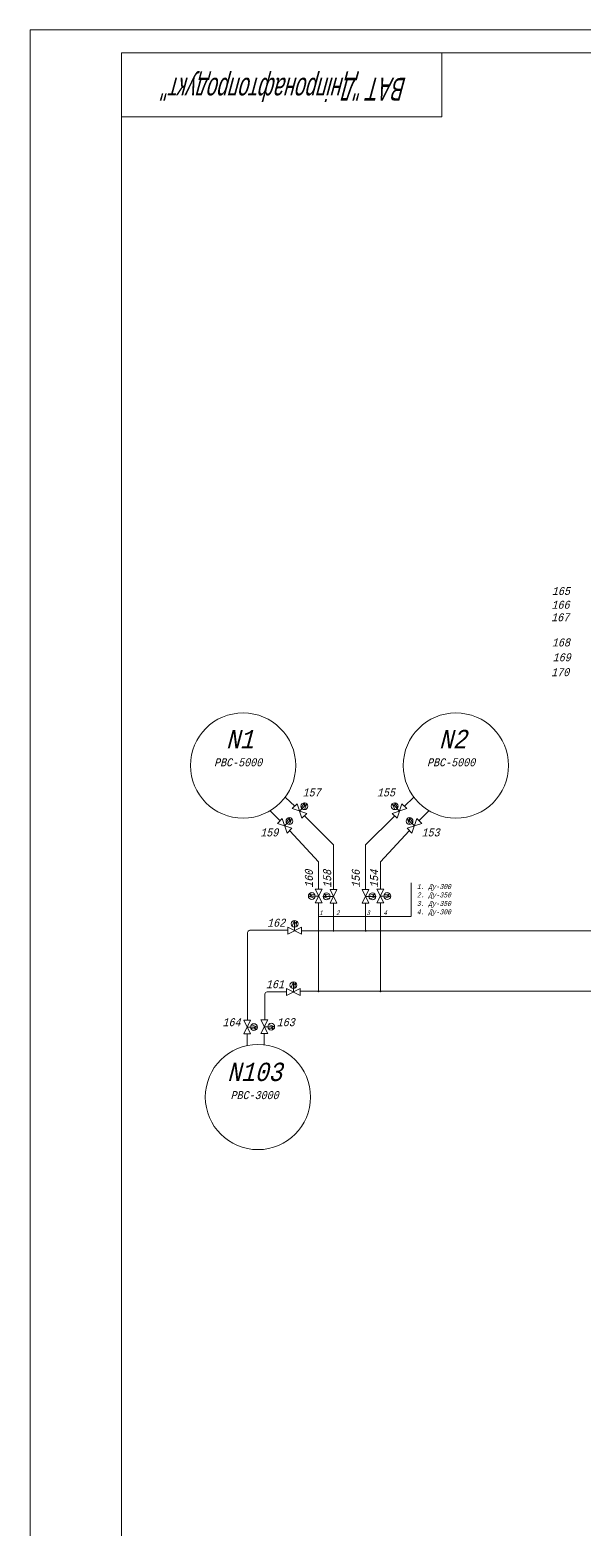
# Model space of a CAD drawing. Extents: x 0 to 840, y 0 to 594.
# Drawn here: x 0 to 121.2, y 266.2 to 594 of the extents above; entities that cross this region are included whole.
import ezdxf

# ---------------------------------------------------------------- set-up
doc = ezdxf.new("R2010")
doc.units = 0
doc.header["$MEASUREMENT"] = 0
doc.layers.add('A76', color=2, linetype='CONTINUOUS')
doc.layers.add('Надписи', color=4, linetype='CONTINUOUS', lineweight=5)
doc.layers.add('Схема', color=254, linetype='CONTINUOUS', lineweight=20)
doc.styles.add('ARIAL_CYR', font='ARIAL.TTF', dxfattribs={"width": 0.9, "oblique": 15})
doc.styles.get("Standard").update_dxf_attribs({"font": 'COUR.TTF', "width": 0.8, "oblique": 7, "height": 2})

msp = doc.modelspace()

# ---------------------------------------------------------------- hatches: boundary and pattern name
at = {"layer": 'A76', "lineweight": 20}
h = msp.add_hatch(color=256, dxfattribs=at)
edge = h.paths.add_edge_path()
edge.add_arc((66.31, 397.01), 0.0987, 0, 360)
h = msp.add_hatch(color=256, dxfattribs=at)
edge = h.paths.add_edge_path()
edge.add_arc((73.31, 397.01), 0.0987, 0, 360)
h = msp.add_hatch(color=256, dxfattribs=at)
edge = h.paths.add_edge_path()
edge.add_arc((63.04, 383.77), 0.0987, 0, 360)
h = msp.add_hatch(color=256, dxfattribs=at)
edge = h.paths.add_edge_path()
edge.add_arc((76.55, 383.77), 0.0987, 0, 360)

# ---------------------------------------------------------------- linework, layer by layer
for p, q in [((52.55, 423.15), (54.55, 421.15)), ((55.8, 426.15), (57.82, 424.26)), ((83.8, 426.15), (81.79, 424.26)), ((87.05, 423.15), (85.05, 421.15)), ((59.94, 422.14), (66.3, 415.78)), ((79.67, 422.14), (73.3, 415.78)), ((56.8, 418.9), (63.06, 412.11)), ((82.8, 418.9), (76.55, 412.11)), ((66.3, 415.78), (66.3, 408.28)), ((73.3, 415.78), (73.3, 408.28)), ((63.06, 412.11), (63.06, 406.22)), ((76.55, 412.11), (76.55, 406.11)), ((66.3, 408.28), (66.3, 406.78)), ((66.3, 408.28), (66.3, 406.78)), ((66.3, 406.78), (66.3, 406.28)), ((66.3, 406.78), (66.3, 406.28)), ((73.3, 408.28), (73.3, 406.78)), ((73.3, 408.28), (73.3, 406.78)), ((73.3, 406.78), (73.3, 406.28)), ((73.3, 406.78), (73.3, 406.28)), ((63.81, 403.11), (62.31, 406.11)), ((62.31, 406.11), (63.81, 406.11)), ((63.81, 406.11), (62.31, 403.11)), ((66.3, 406.28), (66.3, 406.08)), ((66.3, 406.28), (66.3, 406.08)), ((66.3, 406.08), (66.3, 406.03)), ((66.3, 406.08), (66.3, 406.03)), ((73.3, 406.28), (73.3, 406.08)), ((73.3, 406.28), (73.3, 406.08)), ((73.3, 406.08), (73.3, 406.03)), ((73.3, 406.08), (73.3, 406.03)), ((75.8, 403.11), (77.3, 406.11)), ((77.3, 406.11), (75.8, 406.11)), ((75.8, 406.11), (77.3, 403.11)), ((62.31, 403.11), (63.81, 403.11)), ((63.06, 403.11), (63.05, 383.75)), ((66.3, 403.03), (66.3, 397.03)), ((73.3, 403.03), (73.3, 397.03)), ((77.3, 403.11), (75.8, 403.11)), ((76.55, 403.11), (76.55, 383.78)), ((56.29, 397.11), (48.05, 397.11)), ((59.3, 397.03), (160.14, 397.03)), ((47.55, 396.61), (47.55, 377.4)), ((51.8, 383.65), (56.05, 383.65)), ((59.05, 383.78), (163.4, 383.81)), ((51.3, 377.65), (51.3, 383.15)), ((51.94, 377.53), (50.44, 377.53)), ((50.44, 377.53), (51.94, 374.53)), ((50.44, 374.53), (51.94, 377.53)), ((47.43, 374.44), (47.43, 371.94)), ((51.94, 374.53), (50.44, 374.53)), ((51.19, 376.03), (52.69, 376.03)), ((51.19, 374.53), (51.19, 372.03)), ((53.19, 375.53), (51.94, 375.78)), ((52.19, 376.53), (53.44, 376.03)), ((53.44, 376.03), (52.69, 376.03)), ((52.69, 376.03), (53.19, 375.53))]:
    msp.add_line(p, q, dxfattribs=at)
for points in [[(60.47, 422.67), (59.41, 421.61), (58.35, 424.79), (57.29, 423.73)], [(79.14, 422.67), (80.2, 421.61), (81.26, 424.79), (82.32, 423.73)], [(57.22, 419.42), (56.16, 418.36), (55.1, 421.54), (54.04, 420.48)], [(82.39, 419.42), (83.45, 418.36), (84.51, 421.54), (85.57, 420.48)], [(65.55, 403.03), (67.05, 403.03), (65.55, 406.03), (67.05, 406.03)], [(74.05, 403.03), (72.55, 403.03), (74.05, 406.03), (72.55, 406.03)], [(56.3, 397.78), (56.3, 396.28), (59.3, 397.78), (59.3, 396.28)], [(56.05, 384.37), (56.05, 382.87), (59.05, 384.37), (59.05, 382.87)], [(48.18, 377.44), (46.68, 377.44), (48.18, 374.44), (46.68, 374.44)]]:
    msp.add_lwpolyline(points, close=True, dxfattribs=at)
for points in [[(58.88, 423.2), (59.94, 424.26)], [(59.94, 423.55), (60.47, 424.79), (59.94, 424.26), (59.94, 424.97), (59.23, 423.91)], [(79.67, 423.55), (79.14, 424.79), (79.67, 424.26), (79.67, 424.97), (80.38, 423.91)], [(80.73, 423.2), (79.67, 424.26)], [(55.63, 419.95), (56.69, 421.01)], [(56.69, 420.3), (57.22, 421.54), (56.69, 421.01), (56.69, 421.72), (55.98, 420.66)], [(82.92, 420.3), (82.39, 421.54), (82.92, 421.01), (82.92, 421.72), (83.63, 420.66)], [(83.98, 419.95), (82.92, 421.01)], [(62.06, 404.11), (60.81, 404.61), (61.56, 404.61), (61.06, 405.11), (62.31, 404.86)], [(63.06, 404.61), (61.56, 404.61)], [(65.3, 404.03), (64.05, 404.53), (64.8, 404.53), (64.3, 405.03), (65.55, 404.78)], [(66.3, 404.53), (64.8, 404.53)], [(73.3, 404.53), (74.8, 404.53)], [(74.3, 404.03), (75.55, 404.53), (74.8, 404.53), (75.3, 405.03), (74.05, 404.78)], [(76.55, 404.61), (78.05, 404.61)], [(77.55, 404.11), (78.8, 404.61), (78.05, 404.61), (78.55, 405.11), (77.3, 404.86)], [(57.3, 398.03), (57.8, 399.28), (57.8, 398.53), (58.3, 399.03), (58.05, 397.78)], [(57.8, 397.03), (57.8, 398.53)], [(57.05, 384.62), (57.55, 385.87), (57.55, 385.12), (58.05, 385.62), (57.8, 384.37)], [(57.55, 383.62), (57.55, 385.12)], [(47.43, 375.94), (48.93, 375.94)], [(48.43, 376.44), (49.68, 375.94), (48.93, 375.94), (49.43, 375.44), (48.18, 375.69)]]:
    msp.add_lwpolyline(points, dxfattribs=at)
for centre, radius in [((46.55, 433.15), 11.5), ((93.05, 433.15), 11.5), ((59.94, 424.26), 0.75), ((79.67, 424.26), 0.75), ((56.69, 421.01), 0.75), ((82.92, 421.01), 0.75), ((61.56, 404.61), 0.75), ((64.8, 404.53), 0.75), ((74.8, 404.53), 0.75), ((78.05, 404.61), 0.75), ((57.8, 398.53), 0.75), ((66.31, 397.01), 0.0987), ((73.31, 397.01), 0.0987), ((57.55, 385.12), 0.75), ((63.04, 383.77), 0.0987), ((76.55, 383.77), 0.0987), ((48.93, 375.94), 0.75), ((52.69, 376.03), 0.75), ((49.8, 360.65), 11.5)]:
    msp.add_circle(centre, radius, dxfattribs=at)
for centre in [(48.05, 396.61), (51.8, 383.15), (51.8, 383.15)]:
    msp.add_arc(centre, 0.5, 90, 180, dxfattribs=at)
at = {"layer": 'Надписи', "lineweight": 15}
for p, q in [((83.26, 407.49), (83.26, 400.14)), ((83.18, 400.16), (63.06, 400.16))]:
    msp.add_line(p, q, dxfattribs=at)
at = {"layer": 'Схема', "lineweight": 5}
for p, q in [((840, 594), (0, 594)), ((0, 594), (0, 0)), ((835, 589), (20, 589)), ((20, 589), (20, 5)), ((90, 575), (90, 589)), ((20, 575), (90, 575))]:
    msp.add_line(p, q, dxfattribs=at)

# ---------------------------------------------------------------- texts
at = {"layer": 'Надписи', "lineweight": 15, "oblique": 15, "width": 0.75}
for s, height, p in [('165', 1.75, (114.02, 470.44)), ('166', 1.75, (113.94, 467.44)), ('167', 1.75, (113.86, 464.69)), ('168', 1.75, (114.02, 459.19)), ('169', 1.75, (114.19, 455.94)), ('170', 1.75, (113.86, 452.69)), ('N1', 4, (42.82, 436.94)), ('N2', 4, (89.35, 436.94)), ('РВС-5000', 1.75, (40.21, 432.98)), ('РВС-5000', 1.75, (86.74, 432.98)), ('157', 1.75, (59.55, 426.4)), ('155', 1.75, (75.8, 426.4)), ('159', 1.75, (50.3, 417.65)), ('153', 1.75, (85.55, 417.65)), ('1. Ду-300', 1.1, (84.52, 406.14)), ('2. Ду-350', 1.1, (84.52, 404.3)), ('3. Ду-350', 1.1, (84.52, 402.43)), ('1', 1, (63.17, 400.45)), ('2', 1, (66.88, 400.45)), ('3', 1, (73.51, 400.45)), ('4', 1, (77.22, 400.45)), ('4. Ду-300', 1.1, (84.52, 400.6)), ('162', 1.75, (51.8, 397.9)), ('161', 1.75, (51.55, 384.46)), ('164      163', 1.75, (42.05, 376.15)), ('N103', 4, (43.06, 364.16)), ('РВС-3000', 1.75, (43.81, 360.2))]:
    msp.add_text(s, height=height, dxfattribs=at).set_placement(p)
for s, p in [('160', (61.8, 406.4)), ('158', (65.8, 406.4)), ('156', (72.05, 406.4)), ('154', (76.05, 406.4))]:
    msp.add_text(s, height=1.75, rotation=90, dxfattribs=at).set_placement(p)
at = {"layer": 'Схема', "style": 'ARIAL_CYR', "oblique": 15, "width": 0.6}
msp.add_text('ВАТ "Дніпронафтопродукт"', height=5, rotation=180, dxfattribs=at).set_placement((82.37, 583.54))

doc.saveas('drawing.dxf')
